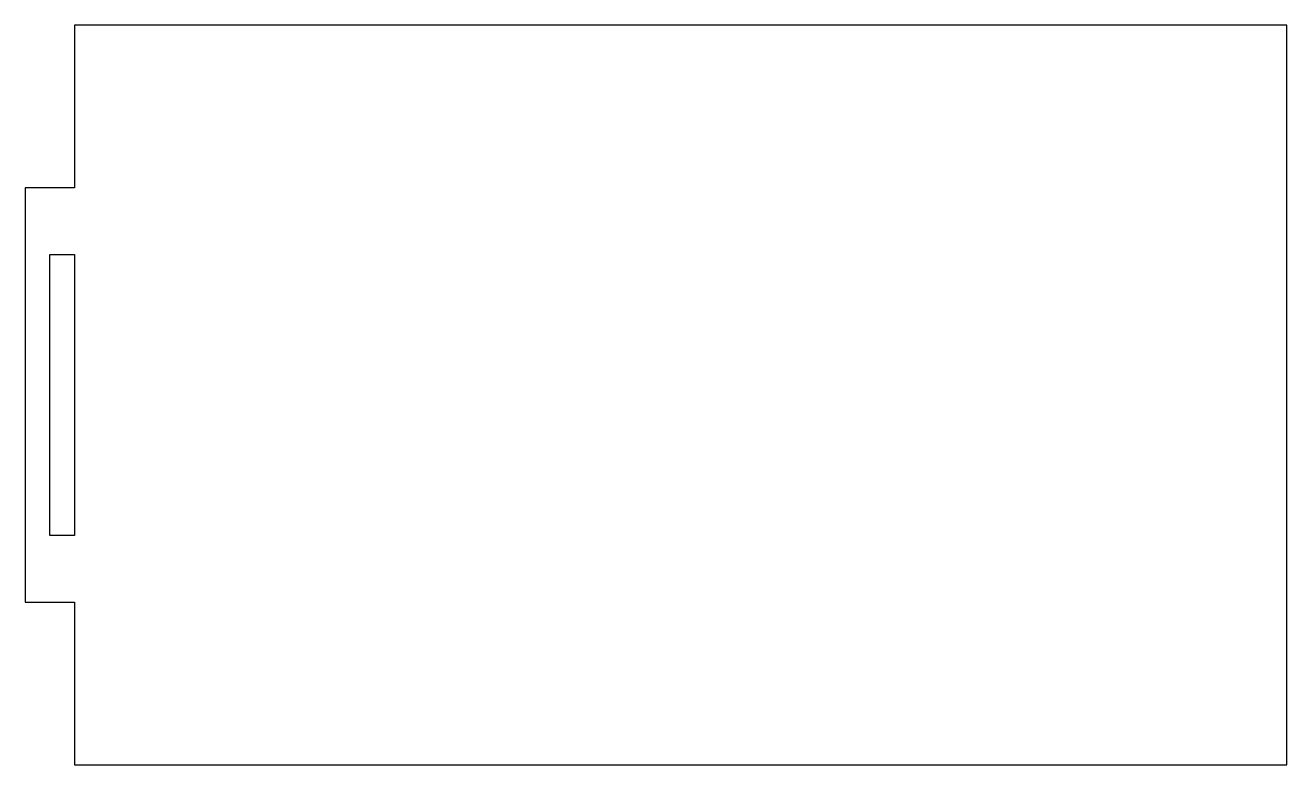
# Model space of a CAD drawing. Header units: metres. Extents: x -128 to 0, y -38 to 38.
import ezdxf

# ---------------------------------------------------------------- set-up
doc = ezdxf.new("R2010")
doc.units = ezdxf.units.M

msp = doc.modelspace()

# ---------------------------------------------------------------- linework, layer by layer
for p, q in [((0, 37.5), (-123, 37.5)), ((-123, 37.5), (-123, 21)), ((0, -37.5), (0, 37.5)), ((-123, 21), (-128, 21)), ((-128, 21), (-128, -21)), ((-125.5, -14.25), (-125.5, 14.25)), ((-125.5, 14.25), (-123, 14.25)), ((-123, 14.25), (-123, -14.25)), ((-123, -14.25), (-125.5, -14.25)), ((-128, -21), (-123, -21)), ((-123, -21), (-123, -37.5)), ((-123, -37.5), (0, -37.5))]:
    msp.add_line(p, q)

doc.saveas('drawing.dxf')
